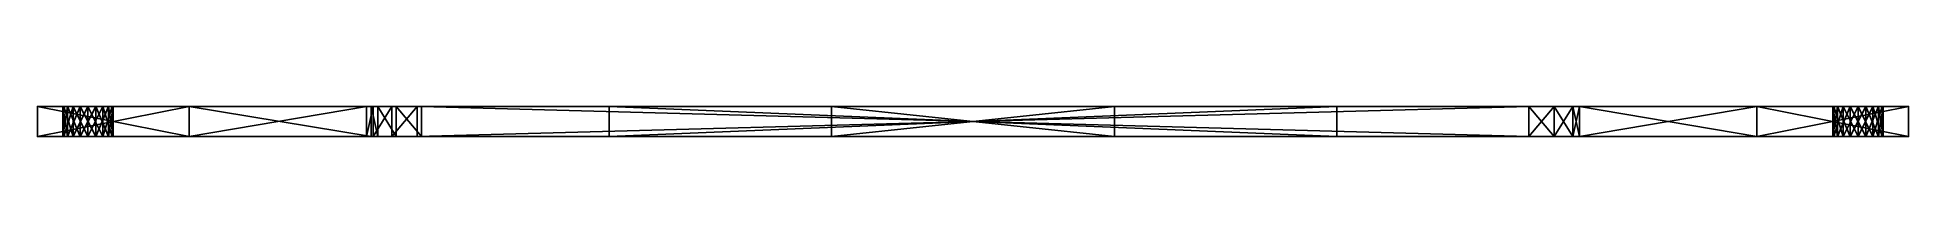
# Model space of a CAD drawing. Header units: millimetres. Extents: x -46.3 to 46.3, y 0 to 1.5.
import ezdxf

# ---------------------------------------------------------------- set-up
doc = ezdxf.new("R2010")
doc.units = ezdxf.units.MM
doc.header["$LTSCALE"] = 41.718519
for name, color, linetype in [('1', 7, 'CONTINUOUS'), ('10', 7, 'CONTINUOUS'), ('11', 7, 'CONTINUOUS'), ('12', 7, 'CONTINUOUS'), ('13', 7, 'CONTINUOUS'), ('14', 7, 'CONTINUOUS'), ('15', 7, 'CONTINUOUS'), ('16', 7, 'CONTINUOUS'), ('17', 7, 'CONTINUOUS'), ('18', 7, 'CONTINUOUS'), ('19', 7, 'CONTINUOUS'), ('2', 7, 'CONTINUOUS'), ('20', 7, 'CONTINUOUS'), ('21', 7, 'CONTINUOUS'), ('22', 7, 'CONTINUOUS'), ('23', 7, 'CONTINUOUS'), ('24', 7, 'CONTINUOUS'), ('25', 7, 'CONTINUOUS'), ('26', 7, 'CONTINUOUS'), ('27', 7, 'CONTINUOUS'), ('28', 7, 'CONTINUOUS'), ('29', 7, 'CONTINUOUS'), ('3', 7, 'CONTINUOUS'), ('30', 7, 'CONTINUOUS'), ('31', 7, 'CONTINUOUS'), ('32', 7, 'CONTINUOUS'), ('33', 7, 'CONTINUOUS'), ('34', 7, 'CONTINUOUS'), ('35', 7, 'CONTINUOUS'), ('36', 7, 'CONTINUOUS'), ('37', 7, 'CONTINUOUS'), ('38', 7, 'CONTINUOUS'), ('39', 7, 'CONTINUOUS'), ('4', 7, 'CONTINUOUS'), ('40', 7, 'CONTINUOUS'), ('41', 7, 'CONTINUOUS'), ('42', 7, 'CONTINUOUS'), ('43', 7, 'CONTINUOUS'), ('44', 7, 'CONTINUOUS'), ('45', 7, 'CONTINUOUS'), ('46', 7, 'CONTINUOUS'), ('47', 7, 'CONTINUOUS'), ('48', 7, 'CONTINUOUS'), ('49', 7, 'CONTINUOUS'), ('5', 7, 'CONTINUOUS'), ('50', 7, 'CONTINUOUS'), ('6', 7, 'CONTINUOUS'), ('7', 7, 'CONTINUOUS'), ('8', 7, 'CONTINUOUS'), ('9', 7, 'CONTINUOUS')]:
    doc.layers.add(name, color=color, linetype=linetype)

msp = doc.modelspace()

# ---------------------------------------------------------------- linework, layer by layer
at = {"layer": '1', "linetype": 'CONTINUOUS'}
for points in [[(-46.275, 0, -49.36), (-38.775, 0, -49.36), (43.775, 0, -46.61), (-46.275, 0, -49.36)], [(-46.275, 0, -41.36), (-46.275, 0, -49.36), (-44.964, 0, -44.974), (-46.275, 0, -41.36)], [(-46.275, 0, -49.36), (43.775, 0, -46.61), (-43.775, 0, -46.61), (-46.275, 0, -49.36)], [(-44.964, 0, -44.974), (-46.275, 0, -49.36), (-44.964, 0, -45.746), (-44.964, 0, -44.974)], [(-44.964, 0, -45.746), (-46.275, 0, -49.36), (-44.51, 0, -46.371), (-44.964, 0, -45.746)], [(-44.51, 0, -46.371), (-46.275, 0, -49.36), (-43.775, 0, -46.61), (-44.51, 0, -46.371)], [(-38.775, 0, -41.36), (-46.275, 0, -41.36), (-44.51, 0, -44.349), (-38.775, 0, -41.36)], [(-44.51, 0, -44.349), (-46.275, 0, -41.36), (-44.964, 0, -44.974), (-44.51, 0, -44.349)], [(-46.275, 0, 41.36), (-38.775, 0, 41.36), (7, 0, 41.73), (-46.275, 0, 41.36)], [(-46.275, 0, 49.36), (-46.275, 0, 41.36), (-45.025, 0, 45.36), (-46.275, 0, 49.36)], [(-45.025, 0, 45.36), (-46.275, 0, 41.36), (-44.786, 0, 44.625), (-45.025, 0, 45.36)], [(-44.786, 0, 44.625), (-46.275, 0, 41.36), (-44.161, 0, 44.171), (-44.786, 0, 44.625)], [(-44.161, 0, 44.171), (-46.275, 0, 41.36), (-43.389, 0, 44.171), (-44.161, 0, 44.171)], [(-43.389, 0, 44.171), (-46.275, 0, 41.36), (-7, 0, 41.73), (-43.389, 0, 44.171)], [(-46.275, 0, 41.36), (7, 0, 41.73), (-7, 0, 41.73), (-46.275, 0, 41.36)], [(-38.775, 0, 49.36), (-46.275, 0, 49.36), (-44.161, 0, 46.549), (-38.775, 0, 49.36)], [(-46.275, 0, 49.36), (-45.025, 0, 45.36), (-44.786, 0, 46.095), (-46.275, 0, 49.36)], [(-44.161, 0, 46.549), (-46.275, 0, 49.36), (-44.786, 0, 46.095), (-44.161, 0, 46.549)], [(-43.775, 0, -44.11), (-38.775, 0, -41.36), (-44.51, 0, -44.349), (-43.775, 0, -44.11)], [(-38.775, 0, 49.36), (-44.161, 0, 46.549), (-7, 0, 50.63), (-38.775, 0, 49.36)], [(-44.161, 0, 46.549), (-43.389, 0, 46.549), (-7, 0, 50.63), (-44.161, 0, 46.549)], [(38.775, 0, -41.36), (-38.775, 0, -41.36), (-43.775, 0, -44.11), (38.775, 0, -41.36)], [(46.275, 0, -41.36), (38.775, 0, -41.36), (-43.775, 0, -44.11), (46.275, 0, -41.36)], [(43.775, 0, -44.11), (46.275, 0, -41.36), (-43.775, 0, -44.11), (43.775, 0, -44.11)], [(43.775, 0, -44.11), (-43.775, 0, -44.11), (-43.04, 0, -44.349), (43.775, 0, -44.11)], [(43.775, 0, -46.61), (43.04, 0, -46.371), (-43.775, 0, -46.61), (43.775, 0, -46.61)], [(-43.775, 0, -46.61), (43.04, 0, -46.371), (-43.04, 0, -46.371), (-43.775, 0, -46.61)], [(-42.764, 0, 44.625), (-43.389, 0, 44.171), (-7, 0, 50.63), (-42.764, 0, 44.625)], [(-7, 0, 50.63), (-43.389, 0, 44.171), (-7, 0, 41.73), (-7, 0, 50.63)], [(-43.389, 0, 46.549), (-42.764, 0, 46.095), (-7, 0, 50.63), (-43.389, 0, 46.549)], [(43.04, 0, -44.349), (43.775, 0, -44.11), (-43.04, 0, -44.349), (43.04, 0, -44.349)], [(-42.586, 0, -44.974), (43.04, 0, -44.349), (-43.04, 0, -44.349), (-42.586, 0, -44.974)], [(43.04, 0, -46.371), (42.586, 0, -45.746), (-43.04, 0, -46.371), (43.04, 0, -46.371)], [(-43.04, 0, -46.371), (42.586, 0, -45.746), (-42.586, 0, -45.746), (-43.04, 0, -46.371)], [(-42.525, 0, 45.36), (-42.764, 0, 44.625), (-7, 0, 50.63), (-42.525, 0, 45.36)], [(-42.764, 0, 46.095), (-42.525, 0, 45.36), (-7, 0, 50.63), (-42.764, 0, 46.095)], [(42.586, 0, -44.974), (43.04, 0, -44.349), (-42.586, 0, -44.974), (42.586, 0, -44.974)], [(42.586, 0, -45.746), (42.586, 0, -44.974), (-42.586, 0, -45.746), (42.586, 0, -45.746)], [(-42.586, 0, -45.746), (42.586, 0, -44.974), (-42.586, 0, -44.974), (-42.586, 0, -45.746)], [(-38.775, 0, -52.36), (-30, 0, -67.64), (38.775, 0, -52.36), (-38.775, 0, -52.36)], [(-38.775, 0, -49.36), (-38.775, 0, -52.36), (38.775, 0, -49.36), (-38.775, 0, -49.36)], [(38.775, 0, -49.36), (-38.775, 0, -52.36), (38.775, 0, -52.36), (38.775, 0, -49.36)], [(-38.775, 0, -49.36), (38.775, 0, -49.36), (43.775, 0, -46.61), (-38.775, 0, -49.36)], [(-38.775, 0, 41.36), (-38.775, 0, -41.36), (-18, 0, -14.34), (-38.775, 0, 41.36)], [(-38.775, 0, -41.36), (38.775, 0, -41.36), (18, 0, -26.34), (-38.775, 0, -41.36)], [(-38.775, 0, -41.36), (18, 0, -26.34), (-18, 0, -26.34), (-38.775, 0, -41.36)], [(-18, 0, -14.34), (-38.775, 0, -41.36), (-18, 0, -26.34), (-18, 0, -14.34)], [(38.775, 0, 41.36), (-38.775, 0, 41.36), (-18, 0, -14.34), (38.775, 0, 41.36)], [(-38.775, 0, 41.36), (38.775, 0, 41.36), (7, 0, 41.73), (-38.775, 0, 41.36)], [(-38.775, 0, 52.36), (-38.775, 0, 49.36), (-7, 0, 50.63), (-38.775, 0, 52.36)], [(-29.775, 0, 67.36), (-38.775, 0, 52.36), (30, 0, 67.36), (-29.775, 0, 67.36)], [(30, 0, 67.36), (-38.775, 0, 52.36), (38.775, 0, 52.36), (30, 0, 67.36)], [(38.775, 0, 52.36), (-38.775, 0, 52.36), (-7, 0, 50.63), (38.775, 0, 52.36)], [(-30, 0, -67.64), (-30, 0, -90.14), (30, 0, -67.64), (-30, 0, -67.64)], [(30, 0, -67.64), (-30, 0, -90.14), (30, 0, -90.14), (30, 0, -67.64)], [(30, 0, -90.14), (-30, 0, -90.14), (-29.665, 0, -91.39), (30, 0, -90.14)], [(38.775, 0, -52.36), (-30, 0, -67.64), (30, 0, -67.64), (38.775, 0, -52.36)], [(-29.775, 0, 89.86), (-29.775, 0, 67.36), (30, 0, 89.86), (-29.775, 0, 89.86)], [(30, 0, 89.86), (-29.775, 0, 67.36), (30, 0, 67.36), (30, 0, 89.86)], [(-29.44, 0, 91.11), (-29.775, 0, 89.86), (29.665, 0, 91.11), (-29.44, 0, 91.11)], [(29.665, 0, 91.11), (-29.775, 0, 89.86), (30, 0, 89.86), (29.665, 0, 91.11)], [(29.665, 0, -91.39), (30, 0, -90.14), (-29.665, 0, -91.39), (29.665, 0, -91.39)], [(-28.75, 0, -92.305), (29.665, 0, -91.39), (-29.665, 0, -91.39), (-28.75, 0, -92.305)], [(-28.525, 0, 92.025), (-29.44, 0, 91.11), (28.75, 0, 92.025), (-28.525, 0, 92.025)], [(28.75, 0, 92.025), (-29.44, 0, 91.11), (29.665, 0, 91.11), (28.75, 0, 92.025)], [(28.75, 0, -92.305), (29.665, 0, -91.39), (-28.75, 0, -92.305), (28.75, 0, -92.305)], [(-27.5, 0, -92.64), (28.75, 0, -92.305), (-28.75, 0, -92.305), (-27.5, 0, -92.64)], [(-27.275, 0, 92.36), (-28.525, 0, 92.025), (27.5, 0, 92.36), (-27.275, 0, 92.36)], [(27.5, 0, 92.36), (-28.525, 0, 92.025), (28.75, 0, 92.025), (27.5, 0, 92.36)], [(27.5, 0, -92.64), (28.75, 0, -92.305), (-27.5, 0, -92.64), (27.5, 0, -92.64)], [(18, 0, -14.34), (38.775, 0, 41.36), (-18, 0, -14.34), (18, 0, -14.34)], [(7, 0, 50.63), (38.775, 0, 52.36), (-7, 0, 50.63), (7, 0, 50.63)], [(38.775, 0, 49.36), (38.775, 0, 52.36), (7, 0, 50.63), (38.775, 0, 49.36)], [(46.275, 0, 49.36), (38.775, 0, 49.36), (7, 0, 41.73), (46.275, 0, 49.36)], [(7, 0, 41.73), (38.775, 0, 49.36), (7, 0, 50.63), (7, 0, 41.73)], [(43.389, 0, 46.549), (46.275, 0, 49.36), (7, 0, 41.73), (43.389, 0, 46.549)], [(38.775, 0, 41.36), (44.161, 0, 44.171), (7, 0, 41.73), (38.775, 0, 41.36)], [(42.764, 0, 46.095), (43.389, 0, 46.549), (7, 0, 41.73), (42.764, 0, 46.095)], [(42.525, 0, 45.36), (42.764, 0, 46.095), (7, 0, 41.73), (42.525, 0, 45.36)], [(42.764, 0, 44.625), (42.525, 0, 45.36), (7, 0, 41.73), (42.764, 0, 44.625)], [(43.389, 0, 44.171), (42.764, 0, 44.625), (7, 0, 41.73), (43.389, 0, 44.171)], [(44.161, 0, 44.171), (43.389, 0, 44.171), (7, 0, 41.73), (44.161, 0, 44.171)], [(38.775, 0, -41.36), (38.775, 0, 41.36), (18, 0, -26.34), (38.775, 0, -41.36)], [(18, 0, -26.34), (38.775, 0, 41.36), (18, 0, -14.34), (18, 0, -26.34)], [(38.775, 0, 41.36), (46.275, 0, 41.36), (44.161, 0, 44.171), (38.775, 0, 41.36)], [(38.775, 0, -49.36), (46.275, 0, -49.36), (44.51, 0, -46.371), (38.775, 0, -49.36)], [(43.775, 0, -46.61), (38.775, 0, -49.36), (44.51, 0, -46.371), (43.775, 0, -46.61)], [(44.161, 0, 46.549), (46.275, 0, 49.36), (43.389, 0, 46.549), (44.161, 0, 46.549)], [(46.275, 0, -41.36), (43.775, 0, -44.11), (44.51, 0, -44.349), (46.275, 0, -41.36)], [(44.786, 0, 46.095), (46.275, 0, 49.36), (44.161, 0, 46.549), (44.786, 0, 46.095)], [(44.161, 0, 44.171), (46.275, 0, 41.36), (44.786, 0, 44.625), (44.161, 0, 44.171)], [(44.964, 0, -44.974), (46.275, 0, -41.36), (44.51, 0, -44.349), (44.964, 0, -44.974)], [(44.51, 0, -46.371), (46.275, 0, -49.36), (44.964, 0, -45.746), (44.51, 0, -46.371)], [(45.025, 0, 45.36), (46.275, 0, 49.36), (44.786, 0, 46.095), (45.025, 0, 45.36)], [(46.275, 0, 41.36), (45.025, 0, 45.36), (44.786, 0, 44.625), (46.275, 0, 41.36)], [(46.275, 0, -49.36), (46.275, 0, -41.36), (44.964, 0, -45.746), (46.275, 0, -49.36)], [(44.964, 0, -45.746), (46.275, 0, -41.36), (44.964, 0, -44.974), (44.964, 0, -45.746)], [(46.275, 0, 41.36), (46.275, 0, 49.36), (45.025, 0, 45.36), (46.275, 0, 41.36)]]:
    msp.add_3dface(points, dxfattribs=at)
at = {"layer": '10', "linetype": 'CONTINUOUS'}
for points in [[(-46.275, 0, -49.36), (-46.275, 0, -41.36), (-46.275, 1.5, -49.36), (-46.275, 0, -49.36)], [(-46.275, 0, -41.36), (-46.275, 1.5, -41.36), (-46.275, 1.5, -49.36), (-46.275, 0, -41.36)]]:
    msp.add_3dface(points, dxfattribs=at)
at = {"layer": '11', "linetype": 'CONTINUOUS'}
for points in [[(-46.275, 0, -41.36), (-38.775, 0, -41.36), (-46.275, 1.5, -41.36), (-46.275, 0, -41.36)], [(-38.775, 0, -41.36), (-38.775, 1.5, -41.36), (-46.275, 1.5, -41.36), (-38.775, 0, -41.36)]]:
    msp.add_3dface(points, dxfattribs=at)
at = {"layer": '12', "linetype": 'CONTINUOUS'}
for points in [[(-38.775, 0, -41.36), (-38.775, 0, 41.36), (-38.775, 1.5, -41.36), (-38.775, 0, -41.36)], [(-38.775, 0, 41.36), (-38.775, 1.5, 41.36), (-38.775, 1.5, -41.36), (-38.775, 0, 41.36)]]:
    msp.add_3dface(points, dxfattribs=at)
at = {"layer": '13', "linetype": 'CONTINUOUS'}
for points in [[(-38.775, 0, 41.36), (-46.275, 0, 41.36), (-38.775, 1.5, 41.36), (-38.775, 0, 41.36)], [(-46.275, 0, 41.36), (-46.275, 1.5, 41.36), (-38.775, 1.5, 41.36), (-46.275, 0, 41.36)]]:
    msp.add_3dface(points, dxfattribs=at)
at = {"layer": '14', "linetype": 'CONTINUOUS'}
for points in [[(-46.275, 0, 41.36), (-46.275, 0, 49.36), (-46.275, 1.5, 41.36), (-46.275, 0, 41.36)], [(-46.275, 0, 49.36), (-46.275, 1.5, 49.36), (-46.275, 1.5, 41.36), (-46.275, 0, 49.36)]]:
    msp.add_3dface(points, dxfattribs=at)
at = {"layer": '15', "linetype": 'CONTINUOUS'}
for points in [[(-46.275, 0, 49.36), (-38.775, 0, 49.36), (-46.275, 1.5, 49.36), (-46.275, 0, 49.36)], [(-38.775, 0, 49.36), (-38.775, 1.5, 49.36), (-46.275, 1.5, 49.36), (-38.775, 0, 49.36)]]:
    msp.add_3dface(points, dxfattribs=at)
at = {"layer": '16', "linetype": 'CONTINUOUS'}
for points in [[(-38.775, 0, 49.36), (-38.775, 0, 52.36), (-38.775, 1.5, 49.36), (-38.775, 0, 49.36)], [(-38.775, 0, 52.36), (-38.775, 1.5, 52.36), (-38.775, 1.5, 49.36), (-38.775, 0, 52.36)]]:
    msp.add_3dface(points, dxfattribs=at)
at = {"layer": '17', "linetype": 'CONTINUOUS'}
for points in [[(-38.775, 0, 52.36), (-29.775, 0, 67.36), (-38.775, 1.5, 52.36), (-38.775, 0, 52.36)], [(-29.775, 0, 67.36), (-29.775, 1.5, 67.36), (-38.775, 1.5, 52.36), (-29.775, 0, 67.36)]]:
    msp.add_3dface(points, dxfattribs=at)
at = {"layer": '18', "linetype": 'CONTINUOUS'}
for points in [[(-29.775, 0, 67.36), (-29.775, 0, 89.86), (-29.775, 1.5, 67.36), (-29.775, 0, 67.36)], [(-29.775, 0, 89.86), (-29.775, 1.5, 89.86), (-29.775, 1.5, 67.36), (-29.775, 0, 89.86)]]:
    msp.add_3dface(points, dxfattribs=at)
at = {"layer": '19', "linetype": 'CONTINUOUS'}
for points in [[(-27.275, 0, 92.36), (27.5, 0, 92.36), (-27.275, 1.5, 92.36), (-27.275, 0, 92.36)], [(27.5, 0, 92.36), (27.5, 1.5, 92.36), (-27.275, 1.5, 92.36), (27.5, 0, 92.36)]]:
    msp.add_3dface(points, dxfattribs=at)
at = {"layer": '2', "linetype": 'CONTINUOUS'}
for points in [[(-46.275, 1.5, 49.36), (-38.775, 1.5, 49.36), (-7, 1.5, 41.73), (-46.275, 1.5, 49.36)], [(-46.275, 1.5, 41.36), (-46.275, 1.5, 49.36), (-45.025, 1.5, 45.36), (-46.275, 1.5, 41.36)], [(-45.025, 1.5, 45.36), (-46.275, 1.5, 49.36), (-44.786, 1.5, 46.095), (-45.025, 1.5, 45.36)], [(-44.786, 1.5, 46.095), (-46.275, 1.5, 49.36), (-44.161, 1.5, 46.549), (-44.786, 1.5, 46.095)], [(-44.161, 1.5, 46.549), (-46.275, 1.5, 49.36), (-43.389, 1.5, 46.549), (-44.161, 1.5, 46.549)], [(-43.389, 1.5, 46.549), (-46.275, 1.5, 49.36), (-7, 1.5, 41.73), (-43.389, 1.5, 46.549)], [(-38.775, 1.5, 41.36), (-46.275, 1.5, 41.36), (-44.161, 1.5, 44.171), (-38.775, 1.5, 41.36)], [(-46.275, 1.5, 41.36), (-45.025, 1.5, 45.36), (-44.786, 1.5, 44.625), (-46.275, 1.5, 41.36)], [(-44.161, 1.5, 44.171), (-46.275, 1.5, 41.36), (-44.786, 1.5, 44.625), (-44.161, 1.5, 44.171)], [(-46.275, 1.5, -41.36), (-38.775, 1.5, -41.36), (43.775, 1.5, -44.11), (-46.275, 1.5, -41.36)], [(-46.275, 1.5, -49.36), (-46.275, 1.5, -41.36), (-44.964, 1.5, -45.746), (-46.275, 1.5, -49.36)], [(-46.275, 1.5, -41.36), (43.775, 1.5, -44.11), (-43.775, 1.5, -44.11), (-46.275, 1.5, -41.36)], [(-46.275, 1.5, -41.36), (-43.775, 1.5, -44.11), (-44.51, 1.5, -44.349), (-46.275, 1.5, -41.36)], [(-44.964, 1.5, -45.746), (-46.275, 1.5, -41.36), (-44.964, 1.5, -44.974), (-44.964, 1.5, -45.746)], [(-44.964, 1.5, -44.974), (-46.275, 1.5, -41.36), (-44.51, 1.5, -44.349), (-44.964, 1.5, -44.974)], [(-38.775, 1.5, -49.36), (-46.275, 1.5, -49.36), (-44.51, 1.5, -46.371), (-38.775, 1.5, -49.36)], [(-44.51, 1.5, -46.371), (-46.275, 1.5, -49.36), (-44.964, 1.5, -45.746), (-44.51, 1.5, -46.371)], [(-43.775, 1.5, -46.61), (-38.775, 1.5, -49.36), (-44.51, 1.5, -46.371), (-43.775, 1.5, -46.61)], [(-38.775, 1.5, 41.36), (-44.161, 1.5, 44.171), (-7, 1.5, 41.73), (-38.775, 1.5, 41.36)], [(-44.161, 1.5, 44.171), (-43.389, 1.5, 44.171), (-7, 1.5, 41.73), (-44.161, 1.5, 44.171)], [(46.275, 1.5, -49.36), (38.775, 1.5, -49.36), (-43.775, 1.5, -46.61), (46.275, 1.5, -49.36)], [(38.775, 1.5, -49.36), (-38.775, 1.5, -49.36), (-43.775, 1.5, -46.61), (38.775, 1.5, -49.36)], [(43.775, 1.5, -46.61), (46.275, 1.5, -49.36), (-43.775, 1.5, -46.61), (43.775, 1.5, -46.61)], [(43.775, 1.5, -44.11), (43.04, 1.5, -44.349), (-43.775, 1.5, -44.11), (43.775, 1.5, -44.11)], [(-43.04, 1.5, -46.371), (43.775, 1.5, -46.61), (-43.775, 1.5, -46.61), (-43.04, 1.5, -46.371)], [(-43.775, 1.5, -44.11), (43.04, 1.5, -44.349), (-43.04, 1.5, -44.349), (-43.775, 1.5, -44.11)], [(-42.764, 1.5, 46.095), (-43.389, 1.5, 46.549), (-7, 1.5, 41.73), (-42.764, 1.5, 46.095)], [(-43.389, 1.5, 44.171), (-42.764, 1.5, 44.625), (-7, 1.5, 41.73), (-43.389, 1.5, 44.171)], [(43.04, 1.5, -46.371), (43.775, 1.5, -46.61), (-43.04, 1.5, -46.371), (43.04, 1.5, -46.371)], [(-42.586, 1.5, -45.746), (43.04, 1.5, -46.371), (-43.04, 1.5, -46.371), (-42.586, 1.5, -45.746)], [(43.04, 1.5, -44.349), (42.586, 1.5, -44.974), (-43.04, 1.5, -44.349), (43.04, 1.5, -44.349)], [(-43.04, 1.5, -44.349), (42.586, 1.5, -44.974), (-42.586, 1.5, -44.974), (-43.04, 1.5, -44.349)], [(-42.525, 1.5, 45.36), (-42.764, 1.5, 46.095), (-7, 1.5, 41.73), (-42.525, 1.5, 45.36)], [(-42.764, 1.5, 44.625), (-42.525, 1.5, 45.36), (-7, 1.5, 41.73), (-42.764, 1.5, 44.625)], [(42.586, 1.5, -45.746), (43.04, 1.5, -46.371), (-42.586, 1.5, -45.746), (42.586, 1.5, -45.746)], [(42.586, 1.5, -44.974), (42.586, 1.5, -45.746), (-42.586, 1.5, -44.974), (42.586, 1.5, -44.974)], [(-42.586, 1.5, -44.974), (42.586, 1.5, -45.746), (-42.586, 1.5, -45.746), (-42.586, 1.5, -44.974)], [(38.775, 1.5, -52.36), (30, 1.5, -67.64), (-38.775, 1.5, -52.36), (38.775, 1.5, -52.36)], [(-38.775, 1.5, -52.36), (30, 1.5, -67.64), (-30, 1.5, -67.64), (-38.775, 1.5, -52.36)], [(38.775, 1.5, -49.36), (38.775, 1.5, -52.36), (-38.775, 1.5, -49.36), (38.775, 1.5, -49.36)], [(-38.775, 1.5, -49.36), (38.775, 1.5, -52.36), (-38.775, 1.5, -52.36), (-38.775, 1.5, -49.36)], [(-38.775, 1.5, -41.36), (38.775, 1.5, -41.36), (43.775, 1.5, -44.11), (-38.775, 1.5, -41.36)], [(38.775, 1.5, -41.36), (-38.775, 1.5, -41.36), (-18, 1.5, -26.34), (38.775, 1.5, -41.36)], [(-38.775, 1.5, 41.36), (38.775, 1.5, 41.36), (18, 1.5, -14.34), (-38.775, 1.5, 41.36)], [(38.775, 1.5, 41.36), (-38.775, 1.5, 41.36), (-7, 1.5, 41.73), (38.775, 1.5, 41.36)], [(-29.775, 1.5, 67.36), (38.775, 1.5, 52.36), (-38.775, 1.5, 52.36), (-29.775, 1.5, 67.36)], [(-38.775, 1.5, 52.36), (38.775, 1.5, 52.36), (7, 1.5, 50.63), (-38.775, 1.5, 52.36)], [(-38.775, 1.5, 49.36), (-38.775, 1.5, 52.36), (-7, 1.5, 50.63), (-38.775, 1.5, 49.36)], [(-7, 1.5, 50.63), (-38.775, 1.5, 52.36), (7, 1.5, 50.63), (-7, 1.5, 50.63)], [(-7, 1.5, 41.73), (-38.775, 1.5, 49.36), (-7, 1.5, 50.63), (-7, 1.5, 41.73)], [(-38.775, 1.5, -41.36), (-38.775, 1.5, 41.36), (-18, 1.5, -26.34), (-38.775, 1.5, -41.36)], [(-18, 1.5, -26.34), (-38.775, 1.5, 41.36), (-18, 1.5, -14.34), (-18, 1.5, -26.34)], [(-18, 1.5, -14.34), (-38.775, 1.5, 41.36), (18, 1.5, -14.34), (-18, 1.5, -14.34)], [(30, 1.5, -90.14), (29.665, 1.5, -91.39), (-30, 1.5, -90.14), (30, 1.5, -90.14)], [(-30, 1.5, -90.14), (29.665, 1.5, -91.39), (-29.665, 1.5, -91.39), (-30, 1.5, -90.14)], [(30, 1.5, -67.64), (30, 1.5, -90.14), (-30, 1.5, -67.64), (30, 1.5, -67.64)], [(-30, 1.5, -67.64), (30, 1.5, -90.14), (-30, 1.5, -90.14), (-30, 1.5, -67.64)], [(30, 1.5, 67.36), (38.775, 1.5, 52.36), (-29.775, 1.5, 67.36), (30, 1.5, 67.36)], [(30, 1.5, 89.86), (30, 1.5, 67.36), (-29.775, 1.5, 89.86), (30, 1.5, 89.86)], [(-29.775, 1.5, 89.86), (30, 1.5, 67.36), (-29.775, 1.5, 67.36), (-29.775, 1.5, 89.86)], [(-29.44, 1.5, 91.11), (30, 1.5, 89.86), (-29.775, 1.5, 89.86), (-29.44, 1.5, 91.11)], [(29.665, 1.5, -91.39), (28.75, 1.5, -92.305), (-29.665, 1.5, -91.39), (29.665, 1.5, -91.39)], [(-29.665, 1.5, -91.39), (28.75, 1.5, -92.305), (-28.75, 1.5, -92.305), (-29.665, 1.5, -91.39)], [(29.665, 1.5, 91.11), (30, 1.5, 89.86), (-29.44, 1.5, 91.11), (29.665, 1.5, 91.11)], [(-28.525, 1.5, 92.025), (29.665, 1.5, 91.11), (-29.44, 1.5, 91.11), (-28.525, 1.5, 92.025)], [(27.5, 1.5, -92.64), (-27.5, 1.5, -92.64), (-28.75, 1.5, -92.305), (27.5, 1.5, -92.64)], [(28.75, 1.5, -92.305), (27.5, 1.5, -92.64), (-28.75, 1.5, -92.305), (28.75, 1.5, -92.305)], [(28.75, 1.5, 92.025), (29.665, 1.5, 91.11), (-28.525, 1.5, 92.025), (28.75, 1.5, 92.025)], [(-27.275, 1.5, 92.36), (28.75, 1.5, 92.025), (-28.525, 1.5, 92.025), (-27.275, 1.5, 92.36)], [(27.5, 1.5, 92.36), (28.75, 1.5, 92.025), (-27.275, 1.5, 92.36), (27.5, 1.5, 92.36)], [(18, 1.5, -26.34), (38.775, 1.5, -41.36), (-18, 1.5, -26.34), (18, 1.5, -26.34)], [(46.275, 1.5, 41.36), (38.775, 1.5, 41.36), (-7, 1.5, 41.73), (46.275, 1.5, 41.36)], [(7, 1.5, 41.73), (46.275, 1.5, 41.36), (-7, 1.5, 41.73), (7, 1.5, 41.73)], [(43.389, 1.5, 44.171), (46.275, 1.5, 41.36), (7, 1.5, 41.73), (43.389, 1.5, 44.171)], [(38.775, 1.5, 52.36), (38.775, 1.5, 49.36), (7, 1.5, 50.63), (38.775, 1.5, 52.36)], [(38.775, 1.5, 49.36), (44.161, 1.5, 46.549), (7, 1.5, 50.63), (38.775, 1.5, 49.36)], [(42.764, 1.5, 44.625), (43.389, 1.5, 44.171), (7, 1.5, 50.63), (42.764, 1.5, 44.625)], [(43.389, 1.5, 44.171), (7, 1.5, 41.73), (7, 1.5, 50.63), (43.389, 1.5, 44.171)], [(42.525, 1.5, 45.36), (42.764, 1.5, 44.625), (7, 1.5, 50.63), (42.525, 1.5, 45.36)], [(42.764, 1.5, 46.095), (42.525, 1.5, 45.36), (7, 1.5, 50.63), (42.764, 1.5, 46.095)], [(43.389, 1.5, 46.549), (42.764, 1.5, 46.095), (7, 1.5, 50.63), (43.389, 1.5, 46.549)], [(44.161, 1.5, 46.549), (43.389, 1.5, 46.549), (7, 1.5, 50.63), (44.161, 1.5, 46.549)], [(38.775, 1.5, 41.36), (38.775, 1.5, -41.36), (18, 1.5, -14.34), (38.775, 1.5, 41.36)], [(38.775, 1.5, -41.36), (18, 1.5, -26.34), (18, 1.5, -14.34), (38.775, 1.5, -41.36)], [(38.775, 1.5, -41.36), (46.275, 1.5, -41.36), (44.51, 1.5, -44.349), (38.775, 1.5, -41.36)], [(43.775, 1.5, -44.11), (38.775, 1.5, -41.36), (44.51, 1.5, -44.349), (43.775, 1.5, -44.11)], [(38.775, 1.5, 49.36), (46.275, 1.5, 49.36), (44.161, 1.5, 46.549), (38.775, 1.5, 49.36)], [(44.161, 1.5, 44.171), (46.275, 1.5, 41.36), (43.389, 1.5, 44.171), (44.161, 1.5, 44.171)], [(44.51, 1.5, -46.371), (46.275, 1.5, -49.36), (43.775, 1.5, -46.61), (44.51, 1.5, -46.371)], [(44.786, 1.5, 44.625), (46.275, 1.5, 41.36), (44.161, 1.5, 44.171), (44.786, 1.5, 44.625)], [(44.161, 1.5, 46.549), (46.275, 1.5, 49.36), (44.786, 1.5, 46.095), (44.161, 1.5, 46.549)], [(44.964, 1.5, -45.746), (46.275, 1.5, -49.36), (44.51, 1.5, -46.371), (44.964, 1.5, -45.746)], [(44.51, 1.5, -44.349), (46.275, 1.5, -41.36), (44.964, 1.5, -44.974), (44.51, 1.5, -44.349)], [(45.025, 1.5, 45.36), (46.275, 1.5, 41.36), (44.786, 1.5, 44.625), (45.025, 1.5, 45.36)], [(46.275, 1.5, 49.36), (45.025, 1.5, 45.36), (44.786, 1.5, 46.095), (46.275, 1.5, 49.36)], [(46.275, 1.5, -41.36), (46.275, 1.5, -49.36), (44.964, 1.5, -44.974), (46.275, 1.5, -41.36)], [(44.964, 1.5, -44.974), (46.275, 1.5, -49.36), (44.964, 1.5, -45.746), (44.964, 1.5, -44.974)], [(46.275, 1.5, 49.36), (46.275, 1.5, 41.36), (45.025, 1.5, 45.36), (46.275, 1.5, 49.36)]]:
    msp.add_3dface(points, dxfattribs=at)
at = {"layer": '20', "linetype": 'CONTINUOUS'}
for points in [[(30, 0, 89.86), (30, 0, 67.36), (30, 1.5, 89.86), (30, 0, 89.86)], [(30, 0, 67.36), (30, 1.5, 67.36), (30, 1.5, 89.86), (30, 0, 67.36)]]:
    msp.add_3dface(points, dxfattribs=at)
at = {"layer": '21', "linetype": 'CONTINUOUS'}
for points in [[(30, 0, 67.36), (38.775, 0, 52.36), (30, 1.5, 67.36), (30, 0, 67.36)], [(38.775, 0, 52.36), (38.775, 1.5, 52.36), (30, 1.5, 67.36), (38.775, 0, 52.36)]]:
    msp.add_3dface(points, dxfattribs=at)
at = {"layer": '22', "linetype": 'CONTINUOUS'}
for points in [[(38.775, 0, 52.36), (38.775, 0, 49.36), (38.775, 1.5, 52.36), (38.775, 0, 52.36)], [(38.775, 0, 49.36), (38.775, 1.5, 49.36), (38.775, 1.5, 52.36), (38.775, 0, 49.36)]]:
    msp.add_3dface(points, dxfattribs=at)
at = {"layer": '23', "linetype": 'CONTINUOUS'}
for points in [[(38.775, 0, 49.36), (46.275, 0, 49.36), (38.775, 1.5, 49.36), (38.775, 0, 49.36)], [(46.275, 0, 49.36), (46.275, 1.5, 49.36), (38.775, 1.5, 49.36), (46.275, 0, 49.36)]]:
    msp.add_3dface(points, dxfattribs=at)
at = {"layer": '24', "linetype": 'CONTINUOUS'}
for points in [[(46.275, 0, 49.36), (46.275, 0, 41.36), (46.275, 1.5, 49.36), (46.275, 0, 49.36)], [(46.275, 0, 41.36), (46.275, 1.5, 41.36), (46.275, 1.5, 49.36), (46.275, 0, 41.36)]]:
    msp.add_3dface(points, dxfattribs=at)
at = {"layer": '25', "linetype": 'CONTINUOUS'}
for points in [[(46.275, 0, 41.36), (38.775, 0, 41.36), (46.275, 1.5, 41.36), (46.275, 0, 41.36)], [(38.775, 0, 41.36), (38.775, 1.5, 41.36), (46.275, 1.5, 41.36), (38.775, 0, 41.36)]]:
    msp.add_3dface(points, dxfattribs=at)
at = {"layer": '26', "linetype": 'CONTINUOUS'}
for points in [[(38.775, 0, 41.36), (38.775, 0, -41.36), (38.775, 1.5, 41.36), (38.775, 0, 41.36)], [(38.775, 0, -41.36), (38.775, 1.5, -41.36), (38.775, 1.5, 41.36), (38.775, 0, -41.36)]]:
    msp.add_3dface(points, dxfattribs=at)
at = {"layer": '27', "linetype": 'CONTINUOUS'}
for points in [[(38.775, 0, -41.36), (46.275, 0, -41.36), (38.775, 1.5, -41.36), (38.775, 0, -41.36)], [(46.275, 0, -41.36), (46.275, 1.5, -41.36), (38.775, 1.5, -41.36), (46.275, 0, -41.36)]]:
    msp.add_3dface(points, dxfattribs=at)
at = {"layer": '28', "linetype": 'CONTINUOUS'}
for points in [[(46.275, 0, -41.36), (46.275, 0, -49.36), (46.275, 1.5, -41.36), (46.275, 0, -41.36)], [(46.275, 0, -49.36), (46.275, 1.5, -49.36), (46.275, 1.5, -41.36), (46.275, 0, -49.36)]]:
    msp.add_3dface(points, dxfattribs=at)
at = {"layer": '29', "linetype": 'CONTINUOUS'}
for points in [[(46.275, 0, -49.36), (38.775, 0, -49.36), (46.275, 1.5, -49.36), (46.275, 0, -49.36)], [(38.775, 0, -49.36), (38.775, 1.5, -49.36), (46.275, 1.5, -49.36), (38.775, 0, -49.36)]]:
    msp.add_3dface(points, dxfattribs=at)
at = {"layer": '3', "linetype": 'CONTINUOUS'}
for points in [[(38.775, 0, -52.36), (30, 0, -67.64), (38.775, 1.5, -52.36), (38.775, 0, -52.36)], [(30, 0, -67.64), (30, 1.5, -67.64), (38.775, 1.5, -52.36), (30, 0, -67.64)]]:
    msp.add_3dface(points, dxfattribs=at)
at = {"layer": '30', "linetype": 'CONTINUOUS'}
for points in [[(38.775, 0, -49.36), (38.775, 0, -52.36), (38.775, 1.5, -49.36), (38.775, 0, -49.36)], [(38.775, 0, -52.36), (38.775, 1.5, -52.36), (38.775, 1.5, -49.36), (38.775, 0, -52.36)]]:
    msp.add_3dface(points, dxfattribs=at)
at = {"layer": '31', "linetype": 'CONTINUOUS'}
for points in [[(-29.665, 0, -91.39), (-30, 0, -90.14), (-29.665, 1.5, -91.39), (-29.665, 0, -91.39)], [(-30, 0, -90.14), (-30, 1.5, -90.14), (-29.665, 1.5, -91.39), (-30, 0, -90.14)], [(-28.75, 0, -92.305), (-29.665, 0, -91.39), (-28.75, 1.5, -92.305), (-28.75, 0, -92.305)], [(-29.665, 0, -91.39), (-29.665, 1.5, -91.39), (-28.75, 1.5, -92.305), (-29.665, 0, -91.39)], [(-27.5, 0, -92.64), (-28.75, 0, -92.305), (-27.5, 1.5, -92.64), (-27.5, 0, -92.64)], [(-27.5, 1.5, -92.64), (-28.75, 0, -92.305), (-28.75, 1.5, -92.305), (-27.5, 1.5, -92.64)]]:
    msp.add_3dface(points, dxfattribs=at)
at = {"layer": '32', "linetype": 'CONTINUOUS'}
for points in [[(28.75, 0, -92.305), (27.5, 0, -92.64), (28.75, 1.5, -92.305), (28.75, 0, -92.305)], [(27.5, 0, -92.64), (27.5, 1.5, -92.64), (28.75, 1.5, -92.305), (27.5, 0, -92.64)], [(29.665, 0, -91.39), (28.75, 0, -92.305), (29.665, 1.5, -91.39), (29.665, 0, -91.39)], [(28.75, 0, -92.305), (28.75, 1.5, -92.305), (29.665, 1.5, -91.39), (28.75, 0, -92.305)], [(30, 0, -90.14), (29.665, 0, -91.39), (30, 1.5, -90.14), (30, 0, -90.14)], [(29.665, 0, -91.39), (29.665, 1.5, -91.39), (30, 1.5, -90.14), (29.665, 0, -91.39)]]:
    msp.add_3dface(points, dxfattribs=at)
at = {"layer": '33', "linetype": 'CONTINUOUS'}
for points in [[(-29.775, 0, 89.86), (-29.44, 0, 91.11), (-29.775, 1.5, 89.86), (-29.775, 0, 89.86)], [(-29.44, 0, 91.11), (-29.44, 1.5, 91.11), (-29.775, 1.5, 89.86), (-29.44, 0, 91.11)], [(-29.44, 0, 91.11), (-28.525, 0, 92.025), (-29.44, 1.5, 91.11), (-29.44, 0, 91.11)], [(-28.525, 0, 92.025), (-28.525, 1.5, 92.025), (-29.44, 1.5, 91.11), (-28.525, 0, 92.025)], [(-28.525, 0, 92.025), (-27.275, 0, 92.36), (-28.525, 1.5, 92.025), (-28.525, 0, 92.025)], [(-27.275, 0, 92.36), (-27.275, 1.5, 92.36), (-28.525, 1.5, 92.025), (-27.275, 0, 92.36)]]:
    msp.add_3dface(points, dxfattribs=at)
at = {"layer": '34', "linetype": 'CONTINUOUS'}
for points in [[(27.5, 0, 92.36), (28.75, 0, 92.025), (27.5, 1.5, 92.36), (27.5, 0, 92.36)], [(28.75, 0, 92.025), (28.75, 1.5, 92.025), (27.5, 1.5, 92.36), (28.75, 0, 92.025)], [(28.75, 0, 92.025), (29.665, 0, 91.11), (28.75, 1.5, 92.025), (28.75, 0, 92.025)], [(29.665, 0, 91.11), (29.665, 1.5, 91.11), (28.75, 1.5, 92.025), (29.665, 0, 91.11)], [(29.665, 0, 91.11), (30, 0, 89.86), (29.665, 1.5, 91.11), (29.665, 0, 91.11)], [(30, 0, 89.86), (30, 1.5, 89.86), (29.665, 1.5, 91.11), (30, 0, 89.86)]]:
    msp.add_3dface(points, dxfattribs=at)
at = {"layer": '35', "linetype": 'CONTINUOUS'}
for points in [[(44.51, 0, -44.349), (43.775, 0, -44.11), (44.51, 1.5, -44.349), (44.51, 0, -44.349)], [(43.775, 0, -44.11), (43.775, 1.5, -44.11), (44.51, 1.5, -44.349), (43.775, 0, -44.11)], [(43.775, 0, -46.61), (44.51, 0, -46.371), (43.775, 1.5, -46.61), (43.775, 0, -46.61)], [(44.51, 0, -46.371), (44.51, 1.5, -46.371), (43.775, 1.5, -46.61), (44.51, 0, -46.371)], [(44.51, 0, -46.371), (44.964, 0, -45.746), (44.51, 1.5, -46.371), (44.51, 0, -46.371)], [(44.964, 0, -45.746), (44.964, 1.5, -45.746), (44.51, 1.5, -46.371), (44.964, 0, -45.746)], [(44.964, 0, -44.974), (44.51, 0, -44.349), (44.964, 1.5, -44.974), (44.964, 0, -44.974)], [(44.51, 0, -44.349), (44.51, 1.5, -44.349), (44.964, 1.5, -44.974), (44.51, 0, -44.349)], [(44.964, 0, -45.746), (44.964, 0, -44.974), (44.964, 1.5, -45.746), (44.964, 0, -45.746)], [(44.964, 0, -44.974), (44.964, 1.5, -44.974), (44.964, 1.5, -45.746), (44.964, 0, -44.974)]]:
    msp.add_3dface(points, dxfattribs=at)
at = {"layer": '36', "linetype": 'CONTINUOUS'}
for points in [[(43.04, 0, -44.349), (42.586, 0, -44.974), (43.04, 1.5, -44.349), (43.04, 0, -44.349)], [(42.586, 0, -44.974), (42.586, 0, -45.746), (42.586, 1.5, -44.974), (42.586, 0, -44.974)], [(42.586, 0, -44.974), (42.586, 1.5, -44.974), (43.04, 1.5, -44.349), (42.586, 0, -44.974)], [(42.586, 0, -45.746), (43.04, 0, -46.371), (42.586, 1.5, -45.746), (42.586, 0, -45.746)], [(42.586, 0, -45.746), (42.586, 1.5, -45.746), (42.586, 1.5, -44.974), (42.586, 0, -45.746)], [(43.04, 0, -46.371), (43.04, 1.5, -46.371), (42.586, 1.5, -45.746), (43.04, 0, -46.371)], [(43.775, 0, -44.11), (43.04, 0, -44.349), (43.775, 1.5, -44.11), (43.775, 0, -44.11)], [(43.775, 1.5, -44.11), (43.04, 0, -44.349), (43.04, 1.5, -44.349), (43.775, 1.5, -44.11)], [(43.04, 0, -46.371), (43.775, 0, -46.61), (43.04, 1.5, -46.371), (43.04, 0, -46.371)], [(43.775, 0, -46.61), (43.775, 1.5, -46.61), (43.04, 1.5, -46.371), (43.775, 0, -46.61)]]:
    msp.add_3dface(points, dxfattribs=at)
at = {"layer": '37', "linetype": 'CONTINUOUS'}
for points in [[(42.525, 0, 45.36), (42.764, 0, 44.625), (42.525, 1.5, 45.36), (42.525, 0, 45.36)], [(42.764, 0, 44.625), (42.764, 1.5, 44.625), (42.525, 1.5, 45.36), (42.764, 0, 44.625)], [(42.764, 0, 44.625), (43.389, 0, 44.171), (42.764, 1.5, 44.625), (42.764, 0, 44.625)], [(43.389, 0, 44.171), (43.389, 1.5, 44.171), (42.764, 1.5, 44.625), (43.389, 0, 44.171)], [(43.389, 0, 44.171), (44.161, 0, 44.171), (43.389, 1.5, 44.171), (43.389, 0, 44.171)], [(44.161, 0, 44.171), (44.161, 1.5, 44.171), (43.389, 1.5, 44.171), (44.161, 0, 44.171)], [(44.161, 0, 44.171), (44.786, 0, 44.625), (44.161, 1.5, 44.171), (44.161, 0, 44.171)], [(44.786, 0, 44.625), (44.786, 1.5, 44.625), (44.161, 1.5, 44.171), (44.786, 0, 44.625)], [(44.786, 0, 44.625), (45.025, 0, 45.36), (44.786, 1.5, 44.625), (44.786, 0, 44.625)], [(45.025, 0, 45.36), (45.025, 1.5, 45.36), (44.786, 1.5, 44.625), (45.025, 0, 45.36)]]:
    msp.add_3dface(points, dxfattribs=at)
at = {"layer": '38', "linetype": 'CONTINUOUS'}
for points in [[(42.764, 0, 46.095), (42.525, 0, 45.36), (42.764, 1.5, 46.095), (42.764, 0, 46.095)], [(42.525, 0, 45.36), (42.525, 1.5, 45.36), (42.764, 1.5, 46.095), (42.525, 0, 45.36)], [(43.389, 0, 46.549), (42.764, 0, 46.095), (43.389, 1.5, 46.549), (43.389, 0, 46.549)], [(42.764, 0, 46.095), (42.764, 1.5, 46.095), (43.389, 1.5, 46.549), (42.764, 0, 46.095)], [(44.161, 0, 46.549), (43.389, 0, 46.549), (44.161, 1.5, 46.549), (44.161, 0, 46.549)], [(43.389, 0, 46.549), (43.389, 1.5, 46.549), (44.161, 1.5, 46.549), (43.389, 0, 46.549)], [(44.786, 0, 46.095), (44.161, 0, 46.549), (44.786, 1.5, 46.095), (44.786, 0, 46.095)], [(44.161, 0, 46.549), (44.161, 1.5, 46.549), (44.786, 1.5, 46.095), (44.161, 0, 46.549)], [(45.025, 0, 45.36), (44.786, 0, 46.095), (45.025, 1.5, 45.36), (45.025, 0, 45.36)], [(45.025, 1.5, 45.36), (44.786, 0, 46.095), (44.786, 1.5, 46.095), (45.025, 1.5, 45.36)]]:
    msp.add_3dface(points, dxfattribs=at)
at = {"layer": '39', "linetype": 'CONTINUOUS'}
for points in [[(-45.025, 0, 45.36), (-44.786, 0, 44.625), (-45.025, 1.5, 45.36), (-45.025, 0, 45.36)], [(-45.025, 1.5, 45.36), (-44.786, 0, 44.625), (-44.786, 1.5, 44.625), (-45.025, 1.5, 45.36)], [(-44.786, 0, 44.625), (-44.161, 0, 44.171), (-44.786, 1.5, 44.625), (-44.786, 0, 44.625)], [(-44.161, 0, 44.171), (-44.161, 1.5, 44.171), (-44.786, 1.5, 44.625), (-44.161, 0, 44.171)], [(-44.161, 0, 44.171), (-43.389, 0, 44.171), (-44.161, 1.5, 44.171), (-44.161, 0, 44.171)], [(-43.389, 0, 44.171), (-43.389, 1.5, 44.171), (-44.161, 1.5, 44.171), (-43.389, 0, 44.171)], [(-43.389, 0, 44.171), (-42.764, 0, 44.625), (-43.389, 1.5, 44.171), (-43.389, 0, 44.171)], [(-42.764, 0, 44.625), (-42.764, 1.5, 44.625), (-43.389, 1.5, 44.171), (-42.764, 0, 44.625)], [(-42.764, 0, 44.625), (-42.525, 0, 45.36), (-42.764, 1.5, 44.625), (-42.764, 0, 44.625)], [(-42.525, 0, 45.36), (-42.525, 1.5, 45.36), (-42.764, 1.5, 44.625), (-42.525, 0, 45.36)]]:
    msp.add_3dface(points, dxfattribs=at)
at = {"layer": '4', "linetype": 'CONTINUOUS'}
for points in [[(30, 0, -67.64), (30, 0, -90.14), (30, 1.5, -67.64), (30, 0, -67.64)], [(30, 0, -90.14), (30, 1.5, -90.14), (30, 1.5, -67.64), (30, 0, -90.14)]]:
    msp.add_3dface(points, dxfattribs=at)
at = {"layer": '40', "linetype": 'CONTINUOUS'}
for points in [[(-44.786, 0, 46.095), (-45.025, 0, 45.36), (-44.786, 1.5, 46.095), (-44.786, 0, 46.095)], [(-45.025, 0, 45.36), (-45.025, 1.5, 45.36), (-44.786, 1.5, 46.095), (-45.025, 0, 45.36)], [(-44.161, 0, 46.549), (-44.786, 0, 46.095), (-44.161, 1.5, 46.549), (-44.161, 0, 46.549)], [(-44.786, 0, 46.095), (-44.786, 1.5, 46.095), (-44.161, 1.5, 46.549), (-44.786, 0, 46.095)], [(-43.389, 0, 46.549), (-44.161, 0, 46.549), (-43.389, 1.5, 46.549), (-43.389, 0, 46.549)], [(-44.161, 0, 46.549), (-44.161, 1.5, 46.549), (-43.389, 1.5, 46.549), (-44.161, 0, 46.549)], [(-42.764, 0, 46.095), (-43.389, 0, 46.549), (-42.764, 1.5, 46.095), (-42.764, 0, 46.095)], [(-43.389, 0, 46.549), (-43.389, 1.5, 46.549), (-42.764, 1.5, 46.095), (-43.389, 0, 46.549)], [(-42.525, 0, 45.36), (-42.764, 0, 46.095), (-42.525, 1.5, 45.36), (-42.525, 0, 45.36)], [(-42.764, 0, 46.095), (-42.764, 1.5, 46.095), (-42.525, 1.5, 45.36), (-42.764, 0, 46.095)]]:
    msp.add_3dface(points, dxfattribs=at)
at = {"layer": '41', "linetype": 'CONTINUOUS'}
for points in [[(-44.51, 0, -44.349), (-44.964, 0, -44.974), (-44.51, 1.5, -44.349), (-44.51, 0, -44.349)], [(-44.964, 0, -44.974), (-44.964, 0, -45.746), (-44.964, 1.5, -44.974), (-44.964, 0, -44.974)], [(-44.964, 0, -44.974), (-44.964, 1.5, -44.974), (-44.51, 1.5, -44.349), (-44.964, 0, -44.974)], [(-44.964, 0, -45.746), (-44.51, 0, -46.371), (-44.964, 1.5, -45.746), (-44.964, 0, -45.746)], [(-44.964, 0, -45.746), (-44.964, 1.5, -45.746), (-44.964, 1.5, -44.974), (-44.964, 0, -45.746)], [(-44.51, 0, -46.371), (-44.51, 1.5, -46.371), (-44.964, 1.5, -45.746), (-44.51, 0, -46.371)], [(-43.775, 0, -44.11), (-44.51, 0, -44.349), (-43.775, 1.5, -44.11), (-43.775, 0, -44.11)], [(-43.775, 1.5, -44.11), (-44.51, 0, -44.349), (-44.51, 1.5, -44.349), (-43.775, 1.5, -44.11)], [(-44.51, 0, -46.371), (-43.775, 0, -46.61), (-44.51, 1.5, -46.371), (-44.51, 0, -46.371)], [(-43.775, 0, -46.61), (-43.775, 1.5, -46.61), (-44.51, 1.5, -46.371), (-43.775, 0, -46.61)]]:
    msp.add_3dface(points, dxfattribs=at)
at = {"layer": '42', "linetype": 'CONTINUOUS'}
for points in [[(-43.04, 0, -44.349), (-43.775, 0, -44.11), (-43.04, 1.5, -44.349), (-43.04, 0, -44.349)], [(-43.775, 0, -44.11), (-43.775, 1.5, -44.11), (-43.04, 1.5, -44.349), (-43.775, 0, -44.11)], [(-43.775, 0, -46.61), (-43.04, 0, -46.371), (-43.775, 1.5, -46.61), (-43.775, 0, -46.61)], [(-43.04, 0, -46.371), (-43.04, 1.5, -46.371), (-43.775, 1.5, -46.61), (-43.04, 0, -46.371)], [(-43.04, 0, -46.371), (-42.586, 0, -45.746), (-43.04, 1.5, -46.371), (-43.04, 0, -46.371)], [(-42.586, 0, -45.746), (-42.586, 1.5, -45.746), (-43.04, 1.5, -46.371), (-42.586, 0, -45.746)], [(-42.586, 0, -44.974), (-43.04, 0, -44.349), (-42.586, 1.5, -44.974), (-42.586, 0, -44.974)], [(-43.04, 0, -44.349), (-43.04, 1.5, -44.349), (-42.586, 1.5, -44.974), (-43.04, 0, -44.349)], [(-42.586, 0, -45.746), (-42.586, 0, -44.974), (-42.586, 1.5, -45.746), (-42.586, 0, -45.746)], [(-42.586, 0, -44.974), (-42.586, 1.5, -44.974), (-42.586, 1.5, -45.746), (-42.586, 0, -44.974)]]:
    msp.add_3dface(points, dxfattribs=at)
at = {"layer": '43', "linetype": 'CONTINUOUS'}
for points in [[(-18, 0, -26.34), (18, 0, -26.34), (-18, 1.5, -26.34), (-18, 0, -26.34)], [(18, 0, -26.34), (18, 1.5, -26.34), (-18, 1.5, -26.34), (18, 0, -26.34)]]:
    msp.add_3dface(points, dxfattribs=at)
at = {"layer": '44', "linetype": 'CONTINUOUS'}
for points in [[(-18, 0, -14.34), (-18, 0, -26.34), (-18, 1.5, -14.34), (-18, 0, -14.34)], [(-18, 0, -26.34), (-18, 1.5, -26.34), (-18, 1.5, -14.34), (-18, 0, -26.34)]]:
    msp.add_3dface(points, dxfattribs=at)
at = {"layer": '45', "linetype": 'CONTINUOUS'}
for points in [[(18, 0, -14.34), (-18, 0, -14.34), (18, 1.5, -14.34), (18, 0, -14.34)], [(-18, 0, -14.34), (-18, 1.5, -14.34), (18, 1.5, -14.34), (-18, 0, -14.34)]]:
    msp.add_3dface(points, dxfattribs=at)
at = {"layer": '46', "linetype": 'CONTINUOUS'}
for points in [[(18, 0, -26.34), (18, 0, -14.34), (18, 1.5, -26.34), (18, 0, -26.34)], [(18, 1.5, -26.34), (18, 0, -14.34), (18, 1.5, -14.34), (18, 1.5, -26.34)]]:
    msp.add_3dface(points, dxfattribs=at)
at = {"layer": '47', "linetype": 'CONTINUOUS'}
for points in [[(-7, 0, 41.73), (7, 0, 41.73), (-7, 1.5, 41.73), (-7, 0, 41.73)], [(7, 0, 41.73), (7, 1.5, 41.73), (-7, 1.5, 41.73), (7, 0, 41.73)]]:
    msp.add_3dface(points, dxfattribs=at)
at = {"layer": '48', "linetype": 'CONTINUOUS'}
for points in [[(-7, 0, 50.63), (-7, 0, 41.73), (-7, 1.5, 50.63), (-7, 0, 50.63)], [(-7, 0, 41.73), (-7, 1.5, 41.73), (-7, 1.5, 50.63), (-7, 0, 41.73)]]:
    msp.add_3dface(points, dxfattribs=at)
at = {"layer": '49', "linetype": 'CONTINUOUS'}
for points in [[(7, 0, 50.63), (-7, 0, 50.63), (7, 1.5, 50.63), (7, 0, 50.63)], [(-7, 0, 50.63), (-7, 1.5, 50.63), (7, 1.5, 50.63), (-7, 0, 50.63)]]:
    msp.add_3dface(points, dxfattribs=at)
at = {"layer": '5', "linetype": 'CONTINUOUS'}
for points in [[(27.5, 0, -92.64), (-27.5, 0, -92.64), (27.5, 1.5, -92.64), (27.5, 0, -92.64)], [(-27.5, 0, -92.64), (-27.5, 1.5, -92.64), (27.5, 1.5, -92.64), (-27.5, 0, -92.64)]]:
    msp.add_3dface(points, dxfattribs=at)
at = {"layer": '50', "linetype": 'CONTINUOUS'}
for points in [[(7, 0, 41.73), (7, 0, 50.63), (7, 1.5, 41.73), (7, 0, 41.73)], [(7, 1.5, 41.73), (7, 0, 50.63), (7, 1.5, 50.63), (7, 1.5, 41.73)]]:
    msp.add_3dface(points, dxfattribs=at)
at = {"layer": '6', "linetype": 'CONTINUOUS'}
for points in [[(-30, 0, -90.14), (-30, 0, -67.64), (-30, 1.5, -90.14), (-30, 0, -90.14)], [(-30, 0, -67.64), (-30, 1.5, -67.64), (-30, 1.5, -90.14), (-30, 0, -67.64)]]:
    msp.add_3dface(points, dxfattribs=at)
at = {"layer": '7', "linetype": 'CONTINUOUS'}
for points in [[(-30, 0, -67.64), (-38.775, 0, -52.36), (-30, 1.5, -67.64), (-30, 0, -67.64)], [(-38.775, 0, -52.36), (-38.775, 1.5, -52.36), (-30, 1.5, -67.64), (-38.775, 0, -52.36)]]:
    msp.add_3dface(points, dxfattribs=at)
at = {"layer": '8', "linetype": 'CONTINUOUS'}
for points in [[(-38.775, 0, -52.36), (-38.775, 0, -49.36), (-38.775, 1.5, -52.36), (-38.775, 0, -52.36)], [(-38.775, 0, -49.36), (-38.775, 1.5, -49.36), (-38.775, 1.5, -52.36), (-38.775, 0, -49.36)]]:
    msp.add_3dface(points, dxfattribs=at)
at = {"layer": '9', "linetype": 'CONTINUOUS'}
for points in [[(-38.775, 0, -49.36), (-46.275, 0, -49.36), (-38.775, 1.5, -49.36), (-38.775, 0, -49.36)], [(-46.275, 0, -49.36), (-46.275, 1.5, -49.36), (-38.775, 1.5, -49.36), (-46.275, 0, -49.36)]]:
    msp.add_3dface(points, dxfattribs=at)

doc.saveas('drawing.dxf')
